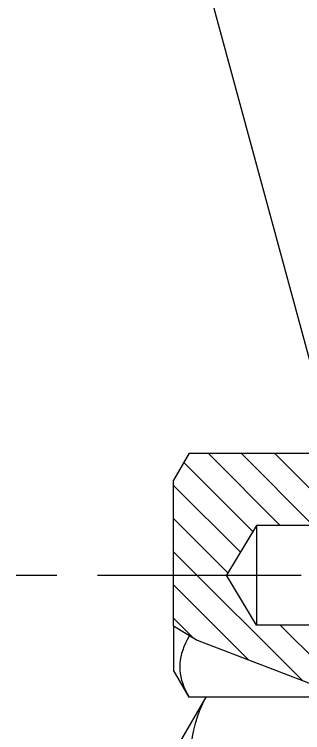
# Model space of a CAD drawing. Header units: millimetres. Extents: x 0 to 420, y 0 to 297.
# Drawn here: x 65.88 to 78.15, y 210.38 to 240.99 of the extents above; entities that cross this region are included whole.
import ezdxf

# ---------------------------------------------------------------- set-up
doc = ezdxf.new("R2010")
doc.units = ezdxf.units.MM
doc.header["$LTSCALE"] = 23.1
doc.linetypes.add('CENTER', pattern=[0.6, 0.375, -0.075, 0.075, -0.075])
doc.layers.get('0').update_dxf_attribs({"linetype": 'CONTINUOUS'})
doc.layers.add('ALL_AXIS', color=7, linetype='CONTINUOUS')
doc.styles.get("Standard").update_dxf_attribs({"font": 'txt', "width": 0.7})
doc.dimstyles.get("Standard").update_dxf_attribs({"dimtxt": 3.5, "dimasz": 3, "dimexe": 0.18, "dimexo": 0.0625, "dimgap": 0.09, "dimtad": 1, "dimdec": 5, "dimdsep": 46, "dimtxsty": 'STANDARD', "dimblk": '_FILLED', "dimblk1": '_FILLED', "dimblk2": '_FILLED', "dimcen": 0.09, "dimadec": 0, "dimazin": 0, "dimtol": 1, "dimtp": 1e-05, "dimtm": 1e-05, "dimtfac": 1, "dimtdec": 5, "dimtofl": 0, "dimtmove": 0, "dimatfit": 3, "dimldrblk": '_FILLED', "dimfxl": 1, "dimtolj": 1, "dimarcsym": 0})

# ---------------------------------------------------------------- blocks, each defined once
blk = doc.blocks.new('_FILLED')
at = {"color": 0, "linetype": 'BYBLOCK'}
blk.add_solid([(0, 0), (-1, 0.167), (-1, -0.167)], dxfattribs=at)

msp = doc.modelspace()

# ---------------------------------------------------------------- linework, layer by layer
at = {"color": 7, "linetype": 'CONTINUOUS'}
for p, q in [((73.3228175, 222.2852639), (72.6610861, 221.1391115)), ((73.3228175, 222.2852639), (79.4110861, 222.2852639)), ((72.6610861, 214.9306673), (72.6610861, 221.1391115)), ((76.1879149, 219.2141115), (74.9110861, 217.0891115)), ((76.1879149, 219.2141115), (76.1879149, 214.9641115)), ((84.4110861, 219.2141115), (76.1879149, 219.2141115)), ((76.1879149, 214.9641115), (74.9110861, 217.0891115)), ((72.6610861, 214.9306673), (73.667498, 214.3240984)), ((84.4110861, 214.9641115), (76.1879149, 214.9641115)), ((73.667498, 214.3240984), (79.4110861, 212.1203538))]:
    msp.add_line(p, q, dxfattribs=at)
at = {"color": 2, "linetype": 'CONTINUOUS'}
for p, q in [((77.1954641, 219.2141115), (74.1243117, 222.2852639)), ((78.6096777, 219.2141115), (75.5385253, 222.2852639)), ((80.0238913, 219.2141115), (76.9527389, 222.2852639)), ((76.0352792, 218.9600829), (73.0985467, 221.8968154)), ((75.5044739, 218.0766746), (72.6610861, 220.9200624)), ((74.9736686, 217.1932663), (72.6610861, 219.5058488)), ((78.1475731, 212.6051483), (72.6610861, 218.0916353)), ((75.8529348, 213.485573), (72.6610861, 216.6774217)), ((73.4980973, 214.426197), (72.6610861, 215.2632081)), ((79.4110861, 212.7558488), (77.2028235, 214.9641115))]:
    msp.add_line(p, q, dxfattribs=at)
at = {"layer": 'ALL_AXIS', "color": 7, "linetype": 'CENTER'}
msp.add_line((41.703791, 217.0891115), (100.4205451, 217.0891115), dxfattribs=at)
at = {"layer": 'ALL_AXIS', "color": 7, "linetype": 'CONTINUOUS'}
for p, q in [((72.6610861, 214.9306673), (72.6610861, 213.0391115)), ((73.3092347, 214.5400253), (73.3228175, 214.4910353)), ((73.3905184, 214.4910353), (73.3228175, 214.4910353)), ((73.3228175, 211.8929591), (72.6610861, 213.0391115)), ((74.0247068, 211.8929591), (72.9110861, 209.9641115)), ((79.4110861, 211.8929591), (73.3228175, 211.8929591))]:
    msp.add_line(p, q, dxfattribs=at)
for points in [[(73.3228175, 214.4910353), (73.2391441, 214.3394003), (73.1652877, 214.1906099), (73.1013211, 214.045086), (73.0470259, 213.901563), (73.0021065, 213.7589974), (72.9668674, 213.6171441), (72.941449, 213.4754021), (72.926048, 213.3337953), (72.9209382, 213.1921277), (72.9260293, 213.0504572), (72.9414129, 212.9088419), (72.9668171, 212.767085), (73.0020453, 212.6252123), (73.0469625, 212.482614), (73.1012745, 212.3390264), (73.1652627, 212.1934378), (73.2391332, 212.0446112), (73.3228175, 211.8929591)], [(74.0326373, 211.8929591), (73.891485, 211.6085956), (73.7671047, 211.3256323), (73.6615288, 211.0465569), (73.5741839, 210.769343), (73.5056621, 210.493514), (73.4562366, 210.2179024), (73.4262899, 209.9425537), (73.416354, 209.6670869), (73.4262536, 209.3916144), (73.4561667, 209.1162492), (73.5055646, 208.8406082), (73.5740656, 208.5647407), (73.6614065, 208.2874628), (73.7670153, 208.008262), (73.8914374, 207.7251734), (74.035072, 207.4357946), (74.1977861, 207.1409263)]]:
    msp.add_lwpolyline(points, dxfattribs=at)

# ---------------------------------------------------------------- leaders
at = {"color": 2, "linetype": 'CONTINUOUS'}
msp.add_leader([(80.716891, 217.9055737), (72.4606711, 248.3391115)], dimstyle='STANDARD', override={"dimtad": 0, "dimldrblk": 'DOT'}, dxfattribs=at)

doc.saveas('drawing.dxf')
